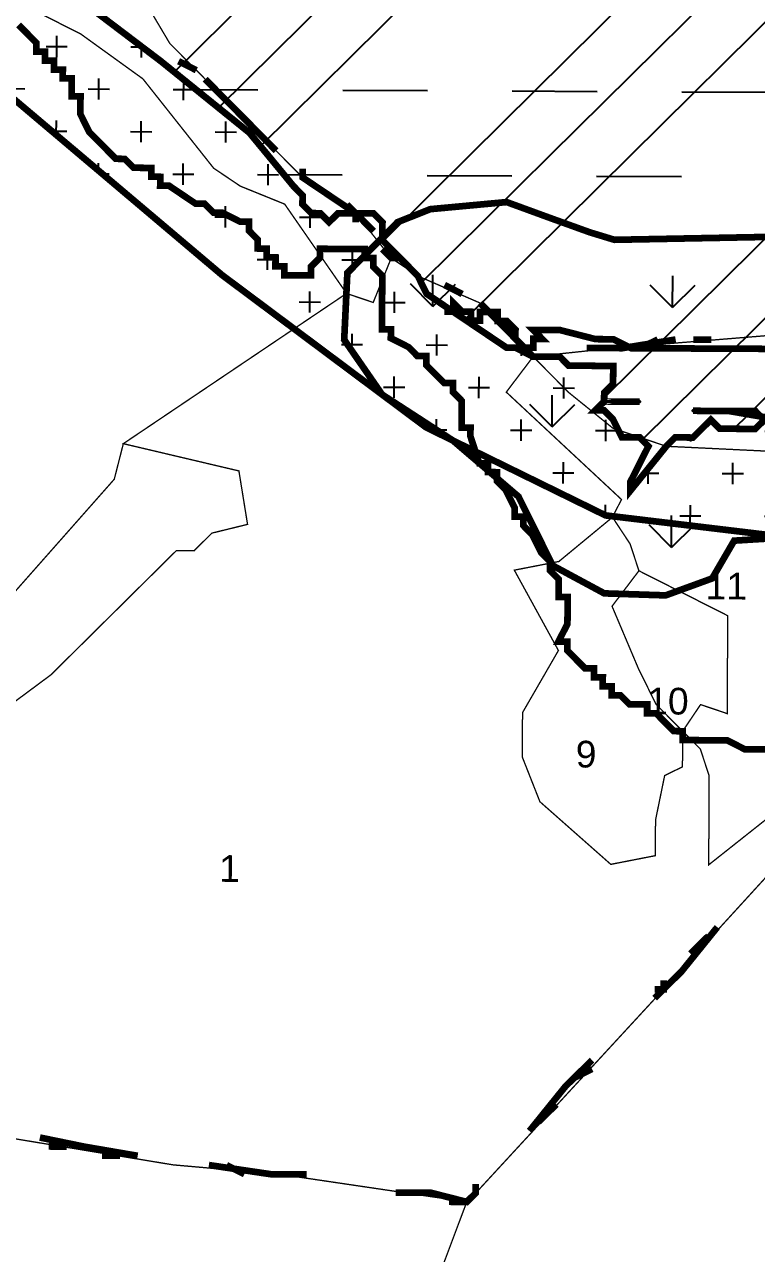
# Model space of a CAD drawing. Header units: metres. Extents: x 318080 to 326887, y 1838772 to 1852662.
# Drawn here: x 325612 to 325944, y 1851417 to 1851974 of the extents above; entities that cross this region are included whole.
import ezdxf

# ---------------------------------------------------------------- set-up
doc = ezdxf.new("R2010")
doc.units = ezdxf.units.M
doc.header["$MEASUREMENT"] = 0
for name, color, linetype in [('CRZ LINE FOR RIVER OR CREEK', 84, 'Continuous'), ('CVCA', 229, 'Continuous'), ('HAZARDS LINE', 1, 'Continuous'), ('HIGH TIDE LINE', 6, 'Continuous'), ('LOW TIDE LINE', 5, 'Continuous'), ('MANGROOVES', 112, 'Continuous'), ('NDZ-200M FROM CRZ', 30, 'Continuous'), ('RIVER', 4, 'Continuous'), ('SURVEY NO.', 7, 'Continuous'), ('SURVEY PLOT BOUNDARY', 35, 'Continuous'), ('VILLAGE BOUNDARY', 212, 'Continuous')]:
    doc.layers.add(name, color=color, linetype=linetype)
doc.styles.add('PDF Arial', font='arial.ttf')

# ---------------------------------------------------------------- blocks, each defined once
blk = doc.blocks.new('22')
at = {"layer": 'CVCA'}
h = blk.add_hatch(dxfattribs=at)
h.set_pattern_fill('GOST_GROUND', color=256, scale=12.102208, angle=-0.2758)
h.set_pattern_definition([(44.7242, (307091.11, 1837970.98), (171.1491, -0.8239), [242.0442]), (44.7242, (307127.42, 1837970.81), (171.1491, -0.8239), [242.0442]), (44.7242, (307163.72, 1837970.63), (171.1491, -0.8239), [242.0442])])
h.paths.add_polyline_path([(325144.42, 1852630.13), (324899.17, 1852631.31), (324918.42, 1852607.01), (324970.56, 1852546.24), (324974.58, 1852542.19), (324982.59, 1852530.05), (325006.67, 1852505.72), (325010.67, 1852497.63), (325014.68, 1852493.58), (325030.72, 1852473.33), (325034.74, 1852469.28), (325038.73, 1852461.19), (325050.77, 1852449.03), (325062.84, 1852440.9), (325074.88, 1852428.74), (325090.92, 1852408.49), (325098.92, 1852396.35), (325114.98, 1852380.13), (325119, 1852376.08), (325143.06, 1852347.72), (325147.08, 1852343.67), (325183.17, 1852299.12), (325191.18, 1852286.97), (325243.38, 1852238.31), (325287.6, 1852205.82), (325295.63, 1852197.71), (325303.67, 1852193.64), (325319.73, 1852177.42), (325339.86, 1852169.26), (325343.87, 1852165.21), (325388.15, 1852144.82), (325400.19, 1852132.66), (325404.21, 1852128.6), (325408.22, 1852124.55), (325412.23, 1852120.5), (325420.28, 1852116.42), (325424.3, 1852112.37), (325428.33, 1852112.35), (325476.6, 1852083.88), (325549.05, 1852051.25), (325561.13, 1852047.16), (325585.24, 1852026.87), (325597.3, 1852018.74), (325601.31, 1852014.69), (325605.33, 1852010.64), (325621.42, 1852002.49), (325633.47, 1851990.33), (325637.48, 1851986.28), (325641.5, 1851982.22), (325673.65, 1851957.86), (325713.83, 1851925.39), (325733.88, 1851901.09), (325737.9, 1851897.03), (325737.88, 1851893), (325741.89, 1851888.95), (325745.93, 1851888.93), (325749.94, 1851884.87), (325753.99, 1851888.89), (325770.13, 1851888.81), (325774.14, 1851884.76), (325774.1, 1851876.69), (325778.12, 1851872.63), (325782.13, 1851868.58), (325790.16, 1851860.47), (325794.16, 1851852.38), (325830.34, 1851828), (325834.38, 1851827.98), (325842.42, 1851823.91), (325854.53, 1851823.85), (325858.54, 1851819.8), (325878.71, 1851819.7), (325878.67, 1851811.63), (325874.62, 1851807.62), (325874.6, 1851803.58), (325870.54, 1851799.57), (325874.58, 1851799.55), (325878.59, 1851795.5), (325882.59, 1851787.41), (325890.65, 1851787.37), (325894.67, 1851783.32), (325886.52, 1851767.22), (325886.5, 1851763.18), (325902.74, 1851783.28), (325906.79, 1851787.29), (325914.86, 1851787.25), (325922.96, 1851795.28), (325926.98, 1851791.23), (325943.11, 1851791.15), (325947.17, 1851795.17), (325943.15, 1851799.22), (325914.92, 1851799.36), (325931.05, 1851799.28), (325955.23, 1851795.13), (325967.33, 1851795.07), (325971.39, 1851799.08), (325975.4, 1851795.03), (325983.47, 1851794.99), (325987.48, 1851790.94), (325991.5, 1851786.88), (325995.55, 1851790.9), (326023.79, 1851790.76), (326039.94, 1851794.72), (326043.97, 1851794.7), (326048.03, 1851798.71), (326052.06, 1851798.7), (326056.11, 1851802.71), (326064.2, 1851806.71), (326076.3, 1851806.65), (326080.32, 1851802.59), (326084.37, 1851806.61), (326084.43, 1851818.71), (326092.5, 1851818.67), (326092.55, 1851830.78), (326088.54, 1851834.83), (326092.57, 1851834.81), (326092.59, 1851838.84), (326100.66, 1851838.81), (326104.71, 1851842.82), (326136.98, 1851842.67), (326141.04, 1851846.68), (326149.12, 1851850.68), (326153.14, 1851846.62), (326169.23, 1851838.48), (326177.28, 1851834.4), (326197.45, 1851834.31), (326197.47, 1851838.34), (326201.48, 1851834.29), (326205.52, 1851834.27), (326209.53, 1851830.21), (326213.57, 1851830.19), (326217.58, 1851826.14), (326221.61, 1851826.12), (326229.66, 1851822.05), (326229.64, 1851818.01), (326233.66, 1851813.96), (326233.37, 1851753.44), (326241.43, 1851753.4), (326241.26, 1851717.1), (326237.13, 1851696.94), (326237.01, 1851672.74), (326245.1, 1851676.73), (326249.27, 1851704.95), (326257.57, 1851753.33), (326257.59, 1851757.36), (326265.69, 1851765.39), (326269.75, 1851769.41), (326277.89, 1851785.5), (326286, 1851793.53), (326294.08, 1851797.53), (326302.19, 1851805.56), (326306.3, 1851821.68), (326306.4, 1851841.85), (326310.51, 1851857.97), (326314.56, 1851861.98), (326330.7, 1851861.9), (326330.72, 1851865.94), (326326.68, 1851865.96), (326330.76, 1851874.01), (326330.78, 1851878.04), (326326.76, 1851882.1), (326314.66, 1851882.15), (326310.65, 1851886.21), (326302.58, 1851886.25), (326298.53, 1851882.23), (326294.45, 1851874.18), (326298.45, 1851866.09), (326294.4, 1851862.08), (326282.2, 1851841.97), (326274.21, 1851858.14), (326266.18, 1851866.25), (326262.18, 1851874.34), (326254.16, 1851882.45), (326254.17, 1851886.48), (326238.04, 1851886.56), (326238.06, 1851890.59), (326242.11, 1851894.61), (326246.17, 1851898.62), (326262.32, 1851902.58), (326266.35, 1851902.56), (326294.65, 1851914.53), (326318.91, 1851926.51), (326335.06, 1851930.47), (326343.15, 1851934.47), (326367.39, 1851942.42), (326387.6, 1851950.39), (326403.75, 1851954.35), (326423.92, 1851954.25), (326452.18, 1851958.15), (326488.48, 1851957.97), (326488.5, 1851962.01), (326492.53, 1851961.99), (326492.55, 1851966.02), (326496.59, 1851966), (326500.64, 1851970.02), (326536.94, 1851969.84), (326536.92, 1851965.81), (326540.96, 1851965.79), (326540.98, 1851969.82), (326545.03, 1851973.84), (326561.16, 1851973.76), (326593.42, 1851969.57), (326613.58, 1851969.47), (326645.83, 1851965.28), (326665.98, 1851961.15), (326702.25, 1851952.91), (326722.39, 1851947.77), (326723.11, 1852096.43), (326719.08, 1852098.07), (326686.87, 1852110.33), (326678.8, 1852110.37), (326666.72, 1852114.46), (326650.61, 1852118.57), (326638.5, 1852118.63), (326626.42, 1852122.72), (326582.05, 1852122.93), (326565.9, 1852118.98), (326529.52, 1852103.02), (326477, 1852087.13), (326472.95, 1852083.12), (326448.75, 1852083.23), (326412.42, 1852079.37), (326404.34, 1852075.38), (326396.27, 1852075.42), (326311.5, 1852063.72), (326263.04, 1852051.85), (326210.52, 1852035.97), (326145.87, 1852012.07), (326129.73, 1852012.15), (326101.44, 1852000.18), (326077.24, 1852000.3), (326061.08, 1851996.34), (326048.96, 1851992.36), (325996.5, 1851988.58), (325980.37, 1851988.66), (325940.07, 1851996.92), (325915.89, 1852001.07), (325891.68, 1852001.19), (325887.67, 1852005.24), (325863.49, 1852009.39), (325839.34, 1852021.61), (325835.33, 1852025.67), (325823.25, 1852029.76), (325811.16, 1852033.85), (325807.15, 1852037.91), (325762.88, 1852058.29), (325738.79, 1852082.61), (325734.76, 1852082.63), (325722.68, 1852086.73), (325714.63, 1852090.8), (325706.6, 1852098.91), (325694.52, 1852103), (325690.5, 1852107.05), (325682.47, 1852115.16), (325670.39, 1852119.25), (325666.4, 1852127.34), (325662.38, 1852131.4), (325630.27, 1852163.83), (325618.21, 1852171.95), (325614.19, 1852176.01), (325614.21, 1852180.04), (325610.2, 1852184.1), (325606.22, 1852196.22), (325606.24, 1852200.25), (325602.32, 1852224.48), (325594.32, 1852236.62), (325590.34, 1852248.74), (325586.34, 1852256.83), (325586.42, 1852272.97), (325590.48, 1852276.98), (325594.53, 1852281), (325602.62, 1852284.99), (325614.78, 1852297.04), (325622.88, 1852305.07), (325630.97, 1852309.06), (325635.02, 1852313.08), (325647.12, 1852313.02), (325651.18, 1852317.04), (325651.23, 1852329.14), (325631.07, 1852329.24), (325602.81, 1852325.34), (325566.49, 1852321.48), (325554.39, 1852321.54), (325554.56, 1852357.84), (325550.53, 1852357.86), (325490.08, 1852370.26), (325486.05, 1852370.28), (325477.9, 1852354.18), (325473.87, 1852354.2), (325449.74, 1852370.45), (325429.65, 1852386.69), (325425.66, 1852394.78), (325405.58, 1852415.04), (325377.5, 1852447.46), (325369.48, 1852455.56), (325365.52, 1852471.72), (325365.54, 1852475.75), (325369.61, 1852483.8), (325369.83, 1852528.18), (325357.76, 1852536.31), (325349.73, 1852544.42), (325313.53, 1852564.76), (325305.48, 1852568.84), (325289.36, 1852572.95), (325281.3, 1852572.99), (325273.21, 1852568.99), (325244.97, 1852569.13), (325244.99, 1852573.16), (325236.95, 1852577.23), (325220.87, 1852589.42), (325216.85, 1852593.47), (325212.82, 1852593.49), (325208.83, 1852601.58), (325172.6, 1852617.89), (325160.5, 1852617.95), (325152.45, 1852622.02), (325148.44, 1852626.07)])
at = {"layer": 'MANGROOVES'}
h = blk.add_hatch(dxfattribs=at)
h.set_pattern_fill('GRASS', color=256, scale=3.025552, angle=-0.2758)
h.set_pattern_definition([(89.72418, (307091.11, 1837970.98), (-54.07824, 54.60143), [14.4092, -94.27174]), (44.72418, (307091.11, 1837970.98), (-54.07824, 54.60143), [14.4092, -62.43983]), (134.72418, (307091.11, 1837970.98), (-54.60143, -54.07824), [14.4092, -62.43983])])
h.paths.add_polyline_path([(325879.27, 1851876.86), (326021.03, 1851879.55), (326072.05, 1851889.19), (326107.42, 1851887.98), (326134.69, 1851906.6), (326154.79, 1851921.58), (326187.34, 1851931.04), (326214.98, 1851945.2), (326248.63, 1851965.83), (326375.88, 1852003.52), (326445.63, 1852014.1), (326498.98, 1852021.64), (326533.59, 1852024.33), (326564.08, 1852017.66), (326584.8, 1851999.36), (326584.97, 1851979.87), (326581.45, 1851951.82), (326577.18, 1851929.48), (326495.42, 1851909.61), (326377.27, 1851891.75), (326380.17, 1851868.94), (326377.2, 1851846.34), (326365.66, 1851825.86), (326357.79, 1851811.61), (326330.75, 1851766.9), (326312.84, 1851743.34), (326289.6, 1851701.34), (326276, 1851685.56), (326255.86, 1851679.68), (326238.52, 1851679.76), (326214.15, 1851695.99), (326198.1, 1851710.88), (326180.29, 1851738.52), (326178.21, 1851793.11), (326136.84, 1851810.81), (326126, 1851773.43), (326097.8, 1851750.7), (325933.54, 1851740.5), (325923.57, 1851723.39), (325902.47, 1851715.7), (325874.65, 1851716.61), (325851.3, 1851729.2), (325835.77, 1851760.48), (325806.02, 1851785.91), (325773.96, 1851806.73), (325756.78, 1851831.56), (325758.22, 1851861.83), (325780.95, 1851884.85), (325795.81, 1851890.76), (325830.41, 1851893.97), (325849.11, 1851887.13), (325868.06, 1851880.28)])
at = {"layer": 'NDZ-200M FROM CRZ'}
h = blk.add_hatch(dxfattribs=at)
h.set_pattern_fill('CROSS', color=256, scale=3.025552, angle=-0.2758)
h.set_pattern_definition([(359.724175, (307091.112, 1837970.982), (19.304521, 19.119544), [9.606128, -28.818383]), (89.724175, (307095.892, 1837966.156), (-19.119544, 19.304521), [9.606128, -28.818383])])
h.paths.add_polyline_path([(325191.18, 1852286.97), (325183.17, 1852299.12), (325147.08, 1852343.67), (325143.06, 1852347.72), (325119, 1852376.08), (325114.98, 1852380.13), (325098.92, 1852396.35), (325090.92, 1852408.49), (325074.88, 1852428.74), (325062.84, 1852440.9), (325050.77, 1852449.03), (325038.73, 1852461.19), (325034.74, 1852469.28), (325030.72, 1852473.33), (325014.68, 1852493.58), (325010.67, 1852497.63), (325006.67, 1852505.72), (324982.59, 1852530.05), (324974.58, 1852542.19), (324970.56, 1852546.24), (324918.42, 1852607.01), (324899.17, 1852631.31), (324827.66, 1852631.65), (324836.19, 1852626), (324955.25, 1852479.04), (325100.56, 1852317.67), (325001.93, 1852358.49), (324826.82, 1852433.97), (324752.49, 1852494.84), (324668.17, 1852575.94), (324633.14, 1852632.59), (324584.54, 1852632.82), (324587.69, 1852616.67), (324591.67, 1852604.55), (324595.7, 1852604.53), (324611.68, 1852572.18), (324627.7, 1852547.89), (324635.71, 1852535.75), (324683.86, 1852483.07), (324695.92, 1852474.94), (324707.96, 1852462.78), (324720.05, 1852458.69), (324724.06, 1852454.64), (324732.09, 1852446.53), (324736.1, 1852442.47), (324740.14, 1852442.45), (324748.17, 1852434.35), (324756.23, 1852434.31), (324760.25, 1852430.25), (324760.23, 1852426.22), (324756.18, 1852422.21), (324748.11, 1852422.24), (324744.09, 1852426.3), (324731.99, 1852426.36), (324731.95, 1852418.29), (324735.99, 1852418.27), (324740, 1852414.21), (324744.04, 1852414.19), (324748.05, 1852410.14), (324772.23, 1852405.99), (325062.06, 1852279.53), (325114.42, 1852263.14), (325186.89, 1852234.55), (325186.81, 1852218.41), (325182.74, 1852210.36), (325182.68, 1852198.26), (325178.61, 1852190.21), (325178.57, 1852181.33), (325190.69, 1852186.11), (325212.95, 1852202.15), (325322.27, 1852118.53), (325528.67, 1852006.97), (325701.42, 1851860.9), (325793.86, 1851791.87), (325875.27, 1851751.94), (325987.23, 1851738.49), (326063.92, 1851748.21), (326111.03, 1851774.96), (326136.75, 1851794.25), (326177.05, 1851785.99), (326187.07, 1851773.84), (326220.12, 1851730.56), (326231.28, 1851689.73), (326236.03, 1851672.25), (326237.01, 1851672.74), (326237.13, 1851696.94), (326241.26, 1851717.1), (326241.43, 1851753.4), (326233.37, 1851753.44), (326233.66, 1851813.96), (326229.64, 1851818.01), (326229.66, 1851822.05), (326221.61, 1851826.12), (326217.58, 1851826.14), (326213.57, 1851830.19), (326209.53, 1851830.21), (326205.52, 1851834.27), (326201.48, 1851834.29), (326197.47, 1851838.34), (326197.45, 1851834.31), (326177.28, 1851834.4), (326169.23, 1851838.48), (326153.14, 1851846.62), (326149.12, 1851850.68), (326141.04, 1851846.68), (326136.98, 1851842.67), (326104.71, 1851842.82), (326100.66, 1851838.81), (326092.59, 1851838.84), (326092.57, 1851834.81), (326088.54, 1851834.83), (326092.55, 1851830.78), (326092.5, 1851818.67), (326084.43, 1851818.71), (326084.37, 1851806.61), (326080.32, 1851802.59), (326076.3, 1851806.65), (326064.2, 1851806.71), (326056.11, 1851802.71), (326052.06, 1851798.7), (326048.03, 1851798.71), (326043.97, 1851794.7), (326039.94, 1851794.72), (326023.79, 1851790.76), (325995.55, 1851790.9), (325991.5, 1851786.88), (325987.48, 1851790.94), (325983.47, 1851794.99), (325975.4, 1851795.03), (325971.39, 1851799.08), (325967.33, 1851795.07), (325955.23, 1851795.13), (325945.56, 1851796.79), (325947.17, 1851795.17), (325943.11, 1851791.15), (325926.98, 1851791.23), (325922.96, 1851795.28), (325914.86, 1851787.25), (325906.79, 1851787.29), (325902.74, 1851783.28), (325886.5, 1851763.18), (325886.52, 1851767.22), (325894.67, 1851783.32), (325890.65, 1851787.37), (325882.59, 1851787.41), (325878.59, 1851795.5), (325874.58, 1851799.55), (325870.54, 1851799.57), (325874.6, 1851803.58), (325874.62, 1851807.62), (325878.67, 1851811.63), (325878.71, 1851819.7), (325858.54, 1851819.8), (325854.53, 1851823.85), (325842.42, 1851823.91), (325834.38, 1851827.98), (325830.34, 1851828), (325794.16, 1851852.38), (325790.16, 1851860.47), (325782.13, 1851868.58), (325778.12, 1851872.63), (325774.1, 1851876.69), (325774.14, 1851884.76), (325770.13, 1851888.81), (325753.99, 1851888.89), (325749.94, 1851884.87), (325745.93, 1851888.93), (325741.89, 1851888.95), (325737.88, 1851893), (325737.9, 1851897.03), (325733.88, 1851901.09), (325713.83, 1851925.39), (325673.65, 1851957.86), (325641.5, 1851982.22), (325637.48, 1851986.28), (325633.47, 1851990.33), (325621.42, 1852002.49), (325605.33, 1852010.64), (325601.31, 1852014.69), (325597.3, 1852018.74), (325585.24, 1852026.87), (325561.13, 1852047.16), (325549.05, 1852051.25), (325476.6, 1852083.88), (325428.33, 1852112.35), (325424.3, 1852112.37), (325420.28, 1852116.42), (325412.23, 1852120.5), (325408.22, 1852124.55), (325404.21, 1852128.6), (325400.19, 1852132.66), (325388.15, 1852144.82), (325343.87, 1852165.21), (325339.86, 1852169.26), (325319.73, 1852177.42), (325303.67, 1852193.64), (325295.63, 1852197.71), (325287.6, 1852205.82), (325243.38, 1852238.31)])
at = {"layer": 'RIVER'}
h = blk.add_hatch(dxfattribs=at)
h.set_pattern_fill('DASH', color=256, scale=12.102208, angle=-0.2758)
h.set_pattern_definition([(359.72418, (307091.112, 1837970.98), (38.60904, 38.23909), [38.42451, -38.42451])])
h.paths.add_polyline_path([(325487.8, 1852230.24), (325421.72, 1852314.3), (325330.57, 1852406.09), (325288.16, 1852441.92), (325280.55, 1852470.83), (325207.72, 1852526.03), (325202.13, 1852535.8), (325198.33, 1852551.52), (325200.08, 1852575.59), (325208.8, 1852587.84), (325192.67, 1852597.62), (325176.58, 1852605.77), (325160.48, 1852613.91), (325157.49, 1852614.68), (325151.06, 1852607.7), (325132.25, 1852602.89), (325102.86, 1852606.3), (325081.65, 1852610.89), (325063.36, 1852630.52), (324975.85, 1852630.94), (325042.85, 1852548.51), (325044.79, 1852524.98), (325040.1, 1852504.6), (325027.01, 1852490.63), (325019.21, 1852487.86), (325030.72, 1852473.33), (325034.74, 1852469.28), (325038.73, 1852461.19), (325050.77, 1852449.03), (325062.84, 1852440.9), (325074.88, 1852428.74), (325090.92, 1852408.49), (325098.92, 1852396.35), (325114.98, 1852380.13), (325119, 1852376.08), (325143.06, 1852347.72), (325147.08, 1852343.67), (325183.17, 1852299.12), (325191.18, 1852286.97), (325210.49, 1852268.97), (325228.35, 1852259.11), (325229.39, 1852251.35), (325243.38, 1852238.31), (325287.6, 1852205.82), (325295.63, 1852197.71), (325303.67, 1852193.64), (325319.73, 1852177.42), (325339.86, 1852169.26), (325343.87, 1852165.21), (325388.15, 1852144.82), (325400.19, 1852132.66), (325404.21, 1852128.6), (325408.22, 1852124.55), (325412.23, 1852120.5), (325420.28, 1852116.42), (325424.3, 1852112.37), (325428.33, 1852112.35), (325476.6, 1852083.88), (325549.05, 1852051.25), (325561.13, 1852047.16), (325585.24, 1852026.87), (325597.3, 1852018.74), (325601.31, 1852014.69), (325605.33, 1852010.64), (325621.42, 1852002.49), (325633.47, 1851990.33), (325637.48, 1851986.28), (325641.5, 1851982.22), (325673.65, 1851957.86), (325713.83, 1851925.39), (325733.88, 1851901.09), (325737.9, 1851897.03), (325737.88, 1851893), (325741.89, 1851888.95), (325745.93, 1851888.93), (325749.94, 1851884.87), (325753.99, 1851888.89), (325770.13, 1851888.81), (325774.14, 1851884.76), (325774.11, 1851877.92), (325780.95, 1851884.85), (325795.81, 1851890.76), (325830.41, 1851893.97), (325849.11, 1851887.13), (325868.06, 1851880.28), (325879.27, 1851876.86), (326021.03, 1851879.55), (326072.05, 1851889.19), (326107.42, 1851887.98), (326134.69, 1851906.6), (326154.79, 1851921.58), (326187.34, 1851931.04), (326214.98, 1851945.2), (326248.63, 1851965.83), (326375.88, 1852003.52), (326445.63, 1852014.1), (326498.98, 1852021.64), (326533.59, 1852024.33), (326564.08, 1852017.66), (326584.8, 1851999.36), (326584.97, 1851979.87), (326583.83, 1851970.82), (326593.42, 1851969.57), (326613.58, 1851969.47), (326645.83, 1851965.28), (326665.98, 1851961.15), (326702.25, 1851952.91), (326718.36, 1851948.8), (326722.39, 1851947.77), (326723.1, 1852094.01), (326711, 1852094.07), (326702.95, 1852098.15), (326702.97, 1852102.18), (326694.92, 1852106.25), (326697.61, 1852106.24), (326686.87, 1852110.33), (326678.8, 1852110.37), (326666.72, 1852114.46), (326650.61, 1852118.57), (326638.5, 1852118.63), (326626.42, 1852122.72), (326582.05, 1852122.93), (326565.9, 1852118.98), (326529.52, 1852103.02), (326477, 1852087.13), (326472.95, 1852083.12), (326448.75, 1852083.23), (326412.42, 1852079.37), (326404.34, 1852075.38), (326396.27, 1852075.42), (326311.5, 1852063.72), (326263.04, 1852051.85), (326210.52, 1852035.97), (326145.87, 1852012.07), (326129.73, 1852012.15), (326101.44, 1852000.18), (326077.24, 1852000.3), (326061.08, 1851996.34), (326048.96, 1851992.36), (325996.5, 1851988.58), (325980.37, 1851988.66), (325940.07, 1851996.92), (325915.89, 1852001.07), (325891.68, 1852001.19), (325887.67, 1852005.24), (325863.49, 1852009.39), (325839.34, 1852021.61), (325835.33, 1852025.67), (325823.25, 1852029.76), (325811.16, 1852033.85), (325807.15, 1852037.91), (325762.88, 1852058.29), (325757.69, 1852063.53), (325746.1, 1852049.24), (325733.74, 1852040.33), (325718.09, 1852037.84), (325686.3, 1852040.3), (325648.38, 1852049.45), (325575.37, 1852119.01)])
at = {"layer": 'CRZ LINE FOR RIVER OR CREEK', "ltscale": 0.1, "const_width": 3.03, "flags": 128}
blk.add_lwpolyline([(325212.95, 1852202.15), (325322.27, 1852118.53), (325528.67, 1852006.97), (325701.42, 1851860.9), (325793.86, 1851791.87), (325875.27, 1851751.94), (325987.23, 1851738.49), (326063.92, 1851748.21), (326111.03, 1851774.96), (326136.75, 1851794.25), (326177.05, 1851785.99), (326187.07, 1851773.84), (326220.12, 1851730.56), (326231.28, 1851689.73), (326236.99, 1851668.7), (326253.13, 1851668.62), (326268.06, 1851729.07), (326314.82, 1851743.97), (326336.31, 1851771.1)], dxfattribs=at)
at = {"layer": 'CVCA', "lineweight": 50}
blk.add_lwpolyline([(325641.5, 1851982.22), (325673.65, 1851957.86), (325713.83, 1851925.39), (325733.88, 1851901.09), (325737.9, 1851897.03), (325737.88, 1851893), (325741.89, 1851888.95), (325745.93, 1851888.93), (325749.94, 1851884.87), (325753.99, 1851888.89), (325770.13, 1851888.81), (325774.14, 1851884.76), (325774.1, 1851876.69), (325778.12, 1851872.63), (325782.13, 1851868.58), (325790.16, 1851860.47), (325794.16, 1851852.38), (325830.34, 1851828), (325834.38, 1851827.98), (325842.42, 1851823.91), (325854.53, 1851823.85), (325858.54, 1851819.8), (325878.71, 1851819.7), (325878.67, 1851811.63), (325874.62, 1851807.62), (325874.6, 1851803.58), (325870.54, 1851799.57), (325874.58, 1851799.55), (325878.59, 1851795.5), (325882.59, 1851787.41), (325890.65, 1851787.37), (325894.67, 1851783.32), (325886.52, 1851767.22), (325886.5, 1851763.18), (325902.74, 1851783.28), (325906.79, 1851787.29), (325914.86, 1851787.25), (325922.96, 1851795.28), (325926.98, 1851791.23), (325943.11, 1851791.15), (325947.17, 1851795.17), (325943.15, 1851799.22), (325914.92, 1851799.36), (325931.05, 1851799.28), (325955.23, 1851795.13)], dxfattribs=at)
blk.add_lwpolyline([(325874.6, 1851803.58), (325890.73, 1851803.51)], close=True, dxfattribs=at)
at = {"layer": 'HAZARDS LINE', "lineweight": 18, "const_width": 3.03}
blk.add_lwpolyline([(325609.19, 1851974.31), (325613.2, 1851970.25), (325617.22, 1851966.2), (325617.2, 1851962.17), (325621.23, 1851962.15), (325621.21, 1851958.11), (325625.24, 1851958.09), (325625.23, 1851954.06), (325629.26, 1851954.04), (325629.24, 1851950.01), (325633.27, 1851949.99), (325633.23, 1851941.92), (325637.27, 1851941.9), (325637.23, 1851933.83), (325641.22, 1851925.74), (325649.25, 1851917.63), (325653.27, 1851913.58), (325657.3, 1851913.56), (325661.32, 1851909.51), (325669.38, 1851909.47), (325669.36, 1851905.43), (325673.4, 1851905.41), (325673.38, 1851901.38), (325677.41, 1851901.36), (325689.47, 1851893.23), (325693.51, 1851893.21), (325697.52, 1851889.16), (325701.56, 1851889.14), (325709.6, 1851885.07), (325713.64, 1851885.05), (325713.62, 1851881.01), (325717.63, 1851876.96), (325717.61, 1851872.93), (325721.65, 1851872.91), (325721.63, 1851868.87), (325725.66, 1851868.85), (325725.64, 1851864.82), (325729.67, 1851864.8), (325729.66, 1851860.76), (325741.76, 1851860.71), (325741.78, 1851864.74), (325745.83, 1851868.76), (325745.85, 1851872.79), (325766.02, 1851872.69), (325766, 1851868.66), (325770.03, 1851868.64), (325770.01, 1851864.6), (325774.03, 1851860.55), (325773.91, 1851836.34), (325777.94, 1851836.32), (325777.92, 1851832.29), (325785.97, 1851828.22), (325789.99, 1851824.16), (325794.02, 1851824.14), (325794, 1851820.11), (325798.01, 1851816.06), (325802.03, 1851812), (325806.06, 1851811.98), (325806.04, 1851807.95), (325810.06, 1851803.89), (325810, 1851791.79), (325814.03, 1851791.77), (325814.01, 1851787.74), (325817.99, 1851775.62), (325822.02, 1851775.6), (325822, 1851771.56), (325826.04, 1851771.54), (325826.02, 1851767.51), (325830.03, 1851763.45), (325834.03, 1851755.37), (325834.01, 1851751.33), (325838.04, 1851751.31), (325838.02, 1851747.28), (325842.04, 1851743.22), (325846.03, 1851735.14), (325850.05, 1851731.08), (325850.03, 1851727.05), (325854.04, 1851722.99), (325854, 1851714.93), (325858.04, 1851714.91), (325857.98, 1851702.8), (325853.9, 1851694.75), (325857.94, 1851694.73), (325857.92, 1851690.7), (325865.95, 1851682.59), (325869.98, 1851682.57), (325869.96, 1851678.54), (325874, 1851678.52), (325873.98, 1851674.48), (325878.01, 1851674.46), (325877.99, 1851670.43), (325882.02, 1851670.41), (325886.04, 1851666.36), (325894.11, 1851666.32), (325894.09, 1851662.28), (325898.12, 1851662.26), (325902.13, 1851658.21), (325906.15, 1851654.16), (325910.18, 1851654.14), (325910.16, 1851650.1), (325930.33, 1851650.01), (325938.38, 1851645.93), (325966.62, 1851645.8)], dxfattribs=at)
at = {"layer": 'HIGH TIDE LINE', "lineweight": 35, "const_width": 3.03}
blk.add_lwpolyline([(325955.23, 1851795.13), (325931.05, 1851799.28), (325914.92, 1851799.36), (325943.15, 1851799.22), (325947.17, 1851795.17), (325943.11, 1851791.15), (325926.98, 1851791.23), (325922.96, 1851795.28), (325914.86, 1851787.25), (325906.79, 1851787.29), (325902.74, 1851783.28), (325886.5, 1851763.18), (325886.52, 1851767.22), (325894.67, 1851783.32), (325890.65, 1851787.37), (325882.59, 1851787.41), (325878.59, 1851795.5), (325874.58, 1851799.55), (325870.54, 1851799.57), (325874.6, 1851803.58), (325874.62, 1851807.62), (325878.67, 1851811.63), (325878.71, 1851819.7), (325858.54, 1851819.8), (325854.53, 1851823.85), (325842.42, 1851823.91), (325834.38, 1851827.98), (325830.34, 1851828), (325794.16, 1851852.38), (325790.16, 1851860.47), (325782.13, 1851868.58), (325778.12, 1851872.63), (325774.1, 1851876.69), (325774.14, 1851884.76), (325770.13, 1851888.81), (325753.99, 1851888.89), (325749.94, 1851884.87), (325745.93, 1851888.93), (325741.89, 1851888.95), (325737.88, 1851893), (325737.9, 1851897.03), (325733.88, 1851901.09), (325713.83, 1851925.39), (325673.65, 1851957.86), (325641.5, 1851982.22)], dxfattribs=at)
blk.add_lwpolyline([(325874.6, 1851803.58), (325890.73, 1851803.51)], close=True, dxfattribs=at)
at = {"layer": 'LOW TIDE LINE', "lineweight": 18, "const_width": 3.03}
blk.add_lwpolyline([(325955.39, 1851827.4), (325943.29, 1851827.46), (325935.22, 1851827.5), (325927.15, 1851827.54), (325919.08, 1851827.58), (325911.02, 1851827.62), (325906.98, 1851827.63), (325898.92, 1851827.67), (325886.82, 1851827.73), (325878.77, 1851831.81), (325870.7, 1851831.84), (325854.58, 1851835.96), (325842.48, 1851836.01), (325846.5, 1851831.96), (325842.46, 1851831.98), (325842.44, 1851827.95), (325838.41, 1851827.96), (325834.4, 1851832.02), (325834.42, 1851836.05), (325830.4, 1851840.11), (325826.37, 1851840.13), (325826.39, 1851844.16), (325822.35, 1851844.18), (325818.32, 1851844.2), (325818.3, 1851840.17), (325814.27, 1851840.18), (325814.29, 1851844.22), (325810.25, 1851844.24), (325806.24, 1851848.29), (325806.22, 1851844.26), (325802.18, 1851844.28)], dxfattribs=at)
at = {"layer": 'MANGROOVES', "const_width": 3.03, "flags": 128}
blk.add_lwpolyline([(326097.8, 1851750.7), (325933.54, 1851740.5), (325923.57, 1851723.39), (325902.47, 1851715.7), (325874.65, 1851716.61), (325851.3, 1851729.2), (325835.77, 1851760.48), (325806.02, 1851785.91), (325773.96, 1851806.73), (325756.78, 1851831.56), (325758.22, 1851861.83), (325780.95, 1851884.85), (325795.81, 1851890.76), (325830.41, 1851893.97), (325849.11, 1851887.13), (325868.06, 1851880.28), (325879.27, 1851876.86), (326021.03, 1851879.55)], dxfattribs=at)
at = {"layer": 'NDZ-200M FROM CRZ', "const_width": 3.03, "flags": 128}
for points in [[(325955.23, 1851795.13), (325945.56, 1851796.79), (325947.17, 1851795.17), (325943.11, 1851791.15), (325926.98, 1851791.23), (325922.96, 1851795.28), (325914.86, 1851787.25), (325906.79, 1851787.29), (325902.74, 1851783.28), (325886.5, 1851763.18), (325886.52, 1851767.22), (325894.67, 1851783.32), (325890.65, 1851787.37), (325882.59, 1851787.41), (325878.59, 1851795.5), (325874.58, 1851799.55), (325870.54, 1851799.57), (325874.6, 1851803.58), (325874.62, 1851807.62), (325878.67, 1851811.63), (325878.71, 1851819.7), (325858.54, 1851819.8), (325854.53, 1851823.85), (325842.42, 1851823.91), (325834.38, 1851827.98), (325830.34, 1851828), (325794.16, 1851852.38), (325790.16, 1851860.47), (325782.13, 1851868.58), (325778.12, 1851872.63), (325774.1, 1851876.69), (325774.14, 1851884.76), (325770.13, 1851888.81), (325753.99, 1851888.89), (325749.94, 1851884.87), (325745.93, 1851888.93), (325741.89, 1851888.95), (325737.88, 1851893), (325737.9, 1851897.03), (325733.88, 1851901.09), (325713.83, 1851925.39), (325673.65, 1851957.86), (325641.5, 1851982.22)], [(325212.95, 1852202.15), (325322.27, 1852118.53), (325528.67, 1852006.97), (325701.42, 1851860.9), (325793.86, 1851791.87), (325875.27, 1851751.94), (325987.23, 1851738.49), (326063.92, 1851748.21), (326111.03, 1851774.96), (326136.75, 1851794.25), (326177.05, 1851785.99), (326187.07, 1851773.84), (326220.12, 1851730.56), (326231.28, 1851689.73), (326236.99, 1851668.7), (326253.13, 1851668.62), (326268.06, 1851729.07), (326314.82, 1851743.97), (326336.31, 1851771.1)]]:
    blk.add_lwpolyline(points, dxfattribs=at)
at = {"layer": 'RIVER', "const_width": 3.03, "flags": 128}
blk.add_lwpolyline([(325641.5, 1851982.22), (325673.65, 1851957.86), (325713.83, 1851925.39), (325733.88, 1851901.09), (325737.9, 1851897.03), (325737.88, 1851893), (325741.89, 1851888.95), (325745.93, 1851888.93), (325749.94, 1851884.87), (325753.99, 1851888.89), (325770.13, 1851888.81), (325774.14, 1851884.76), (325774.11, 1851877.92), (325780.95, 1851884.85), (325795.81, 1851890.76), (325830.41, 1851893.97), (325849.11, 1851887.13), (325868.06, 1851880.28), (325879.27, 1851876.86), (326021.03, 1851879.55)], dxfattribs=at)
at = {"layer": 'SURVEY PLOT BOUNDARY', "lineweight": 18, "const_width": 0.605}
for points in [[(326496.64, 1851978.11), (326318.99, 1851942.65), (326246.09, 1851882.48), (326250.04, 1851866.33), (326241.86, 1851842.16), (326233.81, 1851846.23), (326213.64, 1851846.33), (326177.32, 1851842.47), (326112.8, 1851846.82), (325878.75, 1851827.77), (325842.42, 1851823.91), (325818.34, 1851848.23), (325790.16, 1851860.47), (325778.1, 1851868.6), (325762.06, 1851888.85), (325737.94, 1851905.1), (325705.82, 1851937.53), (325677.72, 1851965.91), (325665.72, 1851986.14)], [(325665.72, 1851986.14), (325677.72, 1851965.91), (325705.82, 1851937.53), (325737.94, 1851905.1), (325762.06, 1851888.85), (325778.1, 1851868.6), (325769.93, 1851848.47), (325757.85, 1851852.56), (325729.81, 1851893.04), (325709.68, 1851901.2), (325697.62, 1851909.33), (325665.54, 1851949.83), (325637.4, 1851970.14), (325613.26, 1851982.36)], [(325613.26, 1851982.36), (325637.4, 1851970.14), (325665.54, 1851949.83), (325697.62, 1851909.33), (325709.68, 1851901.2), (325729.81, 1851893.04), (325757.85, 1851852.56), (325656.68, 1851784.46), (325652.57, 1851768.34), (325567.39, 1851671.93)], [(325978.6, 1851621.53), (325901.55, 1851537.18), (325816.4, 1851444.8), (325812.34, 1851440.78), (325727.69, 1851453.29), (325679.31, 1851457.56), (325578.54, 1851474.18)], [(325575.33, 1851643.65), (325623.9, 1851679.72), (325680.65, 1851735.93), (325688.72, 1851735.89), (325696.82, 1851743.92), (325712.98, 1851747.88), (325709.06, 1851772.11), (325656.68, 1851784.46), (325757.85, 1851852.56), (325769.93, 1851848.47), (325778.1, 1851868.6), (325790.16, 1851860.47), (325818.34, 1851848.23), (325842.42, 1851823.91), (325830.25, 1851807.83), (325882.45, 1851759.17), (325878.38, 1851751.12), (325854.08, 1851731.06), (325833.89, 1851727.13), (325853.88, 1851690.72), (325837.61, 1851662.56), (325837.52, 1851642.38), (325845.49, 1851622.17), (325877.62, 1851593.78), (325897.81, 1851597.72), (325897.89, 1851613.85), (325902.02, 1851634), (325910.1, 1851638), (325910.18, 1851654.14), (325918.21, 1851646.03), (325922.19, 1851633.91), (325921.99, 1851593.56), (325962.48, 1851625.64)], [(325962.48, 1851625.64), (325921.99, 1851593.56), (325922.19, 1851633.91), (325918.21, 1851646.03), (325910.18, 1851654.14), (325918.31, 1851666.2), (325930.39, 1851662.11), (325930.6, 1851706.49), (325890.36, 1851726.85), (325886.39, 1851738.98), (325878.38, 1851751.12), (325882.45, 1851759.17), (325830.25, 1851807.83), (325842.42, 1851823.91), (325858.48, 1851807.7), (325878.57, 1851791.46), (325902.74, 1851783.28), (325995.49, 1851778.8)], [(325567.39, 1851671.93), (325652.57, 1851768.34), (325656.68, 1851784.46), (325709.06, 1851772.11), (325712.98, 1851747.88), (325696.82, 1851743.92), (325688.72, 1851735.89), (325680.65, 1851735.93), (325623.9, 1851679.72), (325575.33, 1851643.65)], [(325771.48, 1851332.05), (325812.34, 1851440.78), (325816.4, 1851444.8), (325901.55, 1851537.18), (325978.6, 1851621.53), (326010.85, 1851617.34), (326051.21, 1851621.18), (326095.54, 1851612.9), (326091.39, 1851588.71), (326078.8, 1851487.91), (326074.73, 1851479.86), (326082.76, 1851471.76), (326074.59, 1851451.62), (326054.29, 1851423.48), (326017.85, 1851395.41)]]:
    blk.add_lwpolyline(points, dxfattribs=at)
for points in [[(326177.32, 1851842.47), (326177.22, 1851822.3), (326169.14, 1851818.3), (326136.87, 1851818.46), (326108.55, 1851802.46), (326096.43, 1851798.48), (326080.32, 1851802.59), (326076.13, 1851770.34), (326035.75, 1851762.46), (326007.52, 1851762.6), (326011.61, 1851774.68), (325995.49, 1851778.8), (325902.74, 1851783.28), (325878.57, 1851791.46), (325858.48, 1851807.7), (325842.42, 1851823.91), (325878.75, 1851827.77), (326112.8, 1851846.82)], [(325890.36, 1851726.85), (325878.18, 1851710.77), (325890.15, 1851682.48), (325898.14, 1851666.3), (325910.18, 1851654.14), (325910.1, 1851638), (325902.02, 1851634), (325897.89, 1851613.85), (325897.81, 1851597.72), (325877.62, 1851593.78), (325845.49, 1851622.17), (325837.52, 1851642.38), (325837.61, 1851662.56), (325853.88, 1851690.72), (325833.89, 1851727.13), (325854.08, 1851731.06), (325878.38, 1851751.12), (325886.39, 1851738.98)], [(325910.18, 1851654.14), (325898.14, 1851666.3), (325890.15, 1851682.48), (325878.18, 1851710.77), (325890.36, 1851726.85), (325930.6, 1851706.49), (325930.39, 1851662.11), (325918.31, 1851666.2)], [(325727.69, 1851453.29), (325812.34, 1851440.78), (325816.4, 1851444.8), (325812.34, 1851440.78), (325771.48, 1851332.05), (325686.27, 1851227.56), (325662.05, 1851223.65), (325625.84, 1851243.99), (325520.61, 1851171.88), (325508.55, 1851180.01), (325395.74, 1851208.79), (325307.55, 1851322.18), (325316.1, 1851423), (325320.29, 1851455.25), (325320.25, 1851447.19), (325320.15, 1851427.01), (325348.41, 1851430.91), (325396.99, 1851466.99), (325453.61, 1851498.99), (325518.08, 1851482.54), (325578.54, 1851474.18), (325679.31, 1851457.56)]]:
    blk.add_lwpolyline(points, close=True, dxfattribs=at)
at = {"layer": 'VILLAGE BOUNDARY', "lineweight": 50, "const_width": 3.03}
for points in [[(325681.72, 1851957.82), (325689.76, 1851953.75)], [(325725.89, 1851917.26), (325713.85, 1851929.43), (325705.82, 1851937.53), (325693.78, 1851949.69)], [(325701.81, 1851941.59), (325705.82, 1851937.53)], [(325737.96, 1851909.14), (325737.94, 1851905.1), (325750, 1851896.98), (325762.06, 1851888.85), (325770.09, 1851880.74)], [(325762.04, 1851884.81), (325762.06, 1851888.85), (325758.05, 1851892.9)], [(325782.13, 1851868.58), (325778.1, 1851868.6), (325774.08, 1851872.65)], [(325802.24, 1851856.38), (325810.29, 1851852.31)], [(325850.49, 1851823.87), (325842.42, 1851823.91), (325834.4, 1851832.02), (325818.34, 1851848.23)], [(325822.35, 1851844.18), (325830.38, 1851836.07)], [(325866.65, 1851827.83), (325878.75, 1851827.77), (325882.78, 1851827.75), (325907, 1851831.67)], [(325898.94, 1851831.71), (325890.85, 1851827.71)], [(325923.14, 1851831.59), (325915.07, 1851831.63)], [(325897.5, 1851533.17), (325901.55, 1851537.18), (325909.66, 1851545.21), (325925.89, 1851565.3)], [(325921.84, 1851561.29), (325913.73, 1851553.26)], [(325901.57, 1851541.21), (325901.55, 1851537.18), (325897.52, 1851537.2)], [(325869.13, 1851505.06), (325856.97, 1851493.02), (325840.74, 1851472.92)], [(325861.02, 1851497.03), (325869.11, 1851501.03)], [(325844.79, 1851476.94), (325852.89, 1851484.97)], [(325618.86, 1851469.96), (325639.01, 1851465.82), (325663.19, 1851461.67)], [(325630.94, 1851465.86), (325622.88, 1851465.9)], [(325655.13, 1851461.71), (325647.06, 1851461.75)], [(325739.79, 1851453.24), (325727.69, 1851453.29), (325723.66, 1851453.31), (325695.44, 1851457.48)], [(325703.51, 1851457.44), (325711.56, 1851453.37)], [(325727.69, 1851453.29), (325735.76, 1851453.25)], [(325788.16, 1851444.93), (325780.09, 1851444.97), (325796.23, 1851444.89), (325812.34, 1851440.78), (325816.4, 1851444.8), (325816.42, 1851448.83)], [(325812.34, 1851440.78), (325804.28, 1851440.82)]]:
    blk.add_lwpolyline(points, dxfattribs=at)
at = {"layer": 'SURVEY NO.', "attachment_point": 7, "rotation": 359.7242, "style": 'PDF Arial'}
for s, insert, char_height in [('11', (325920.55, 1851713.91), 12.102), ('10', (325894.08, 1851661.59), 12.102), ('9', (325861.7, 1851637.54), 12.1), ('1', (325700.1, 1851585.87), 12.1)]:
    blk.add_mtext(s, dxfattribs=dict(at, insert=insert, char_height=char_height))

msp = doc.modelspace()

# ---------------------------------------------------------------- block references
msp.add_blockref('22', (0, 0))

doc.saveas('drawing.dxf')
